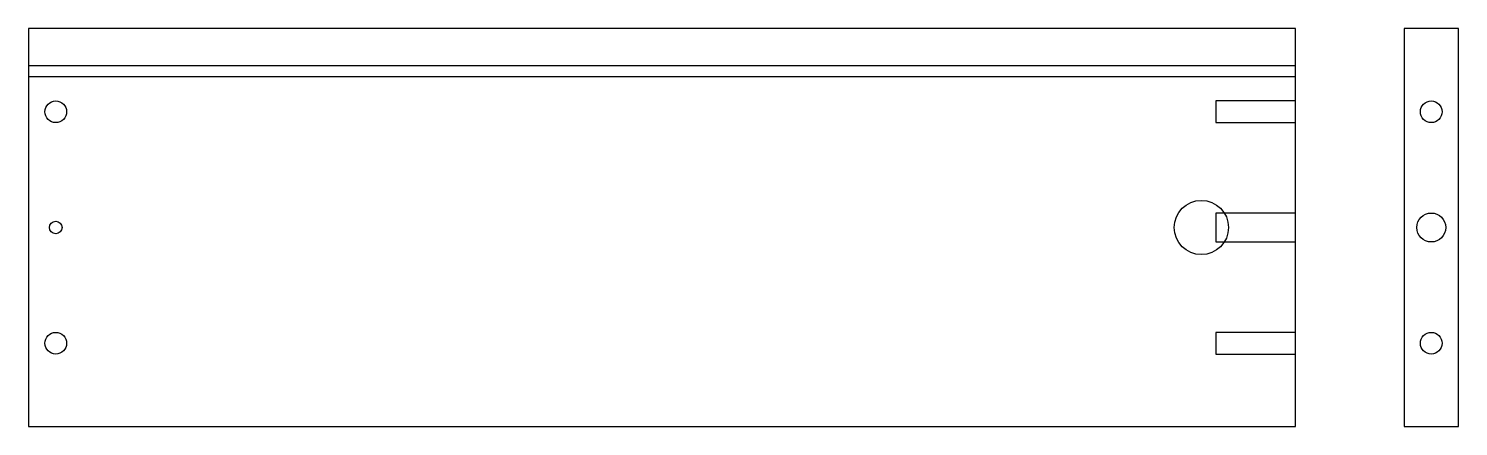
# Model space of a CAD drawing. Extents: x 0 to 395, y 0 to 110.
import ezdxf

# ---------------------------------------------------------------- set-up
doc = ezdxf.new("R2010")
doc.units = 0
for name, color, linetype in [('FACE3', 7, 'CONTINUOUS'), ('LAMA7K50', 7, 'CONTINUOUS'), ('LATOC', 7, 'CONTINUOUS'), ('LATOE10K50', 7, 'CONTINUOUS'), ('PANEL15K00', 7, 'CONTINUOUS'), ('VERTICA12K00', 7, 'CONTINUOUS'), ('VERTICA6K50', 7, 'CONTINUOUS')]:
    doc.layers.add(name, color=color, linetype=linetype)

msp = doc.modelspace()

# ---------------------------------------------------------------- linework, layer by layer
at = {"layer": 'FACE3', "color": 0}
msp.add_lwpolyline([(380, 0), (395, 0), (395, 110), (380, 110)], close=True, dxfattribs=at)
for centre, radius in [((387.5, 87), 3), ((387.5, 55), 4), ((387.5, 23), 3)]:
    msp.add_circle(centre, radius, dxfattribs=at)
at = {"layer": 'LAMA7K50', "color": 0}
for p, q in [((0, 99.75), (350, 99.75)), ((0, 96.75), (350, 96.75))]:
    msp.add_line(p, q, dxfattribs=at)
at = {"layer": 'LATOC', "color": 0}
for points in [[(350, 90), (328, 90), (328, 84), (350, 84)], [(350, 59), (328, 59), (328, 51), (350, 51)], [(350, 26), (328, 26), (328, 20), (350, 20)]]:
    msp.add_lwpolyline(points, close=True, dxfattribs=at)
at = {"layer": 'LATOE10K50', "color": 0}
msp.add_circle((7.5, 55), 1.75, dxfattribs=at)
at = {"layer": 'PANEL15K00', "color": 0}
msp.add_lwpolyline([(0, 0), (350, 0), (350, 110), (0, 110)], close=True, dxfattribs=at)
at = {"layer": 'VERTICA12K00', "color": 0}
for centre, radius in [((7.5, 87), 3), ((324, 55), 7.5), ((7.5, 23), 3)]:
    msp.add_circle(centre, radius, dxfattribs=at)
at = {"layer": 'VERTICA6K50', "color": 0}
msp.add_circle((7.5, 55), 1.75, dxfattribs=at)

doc.saveas('drawing.dxf')
